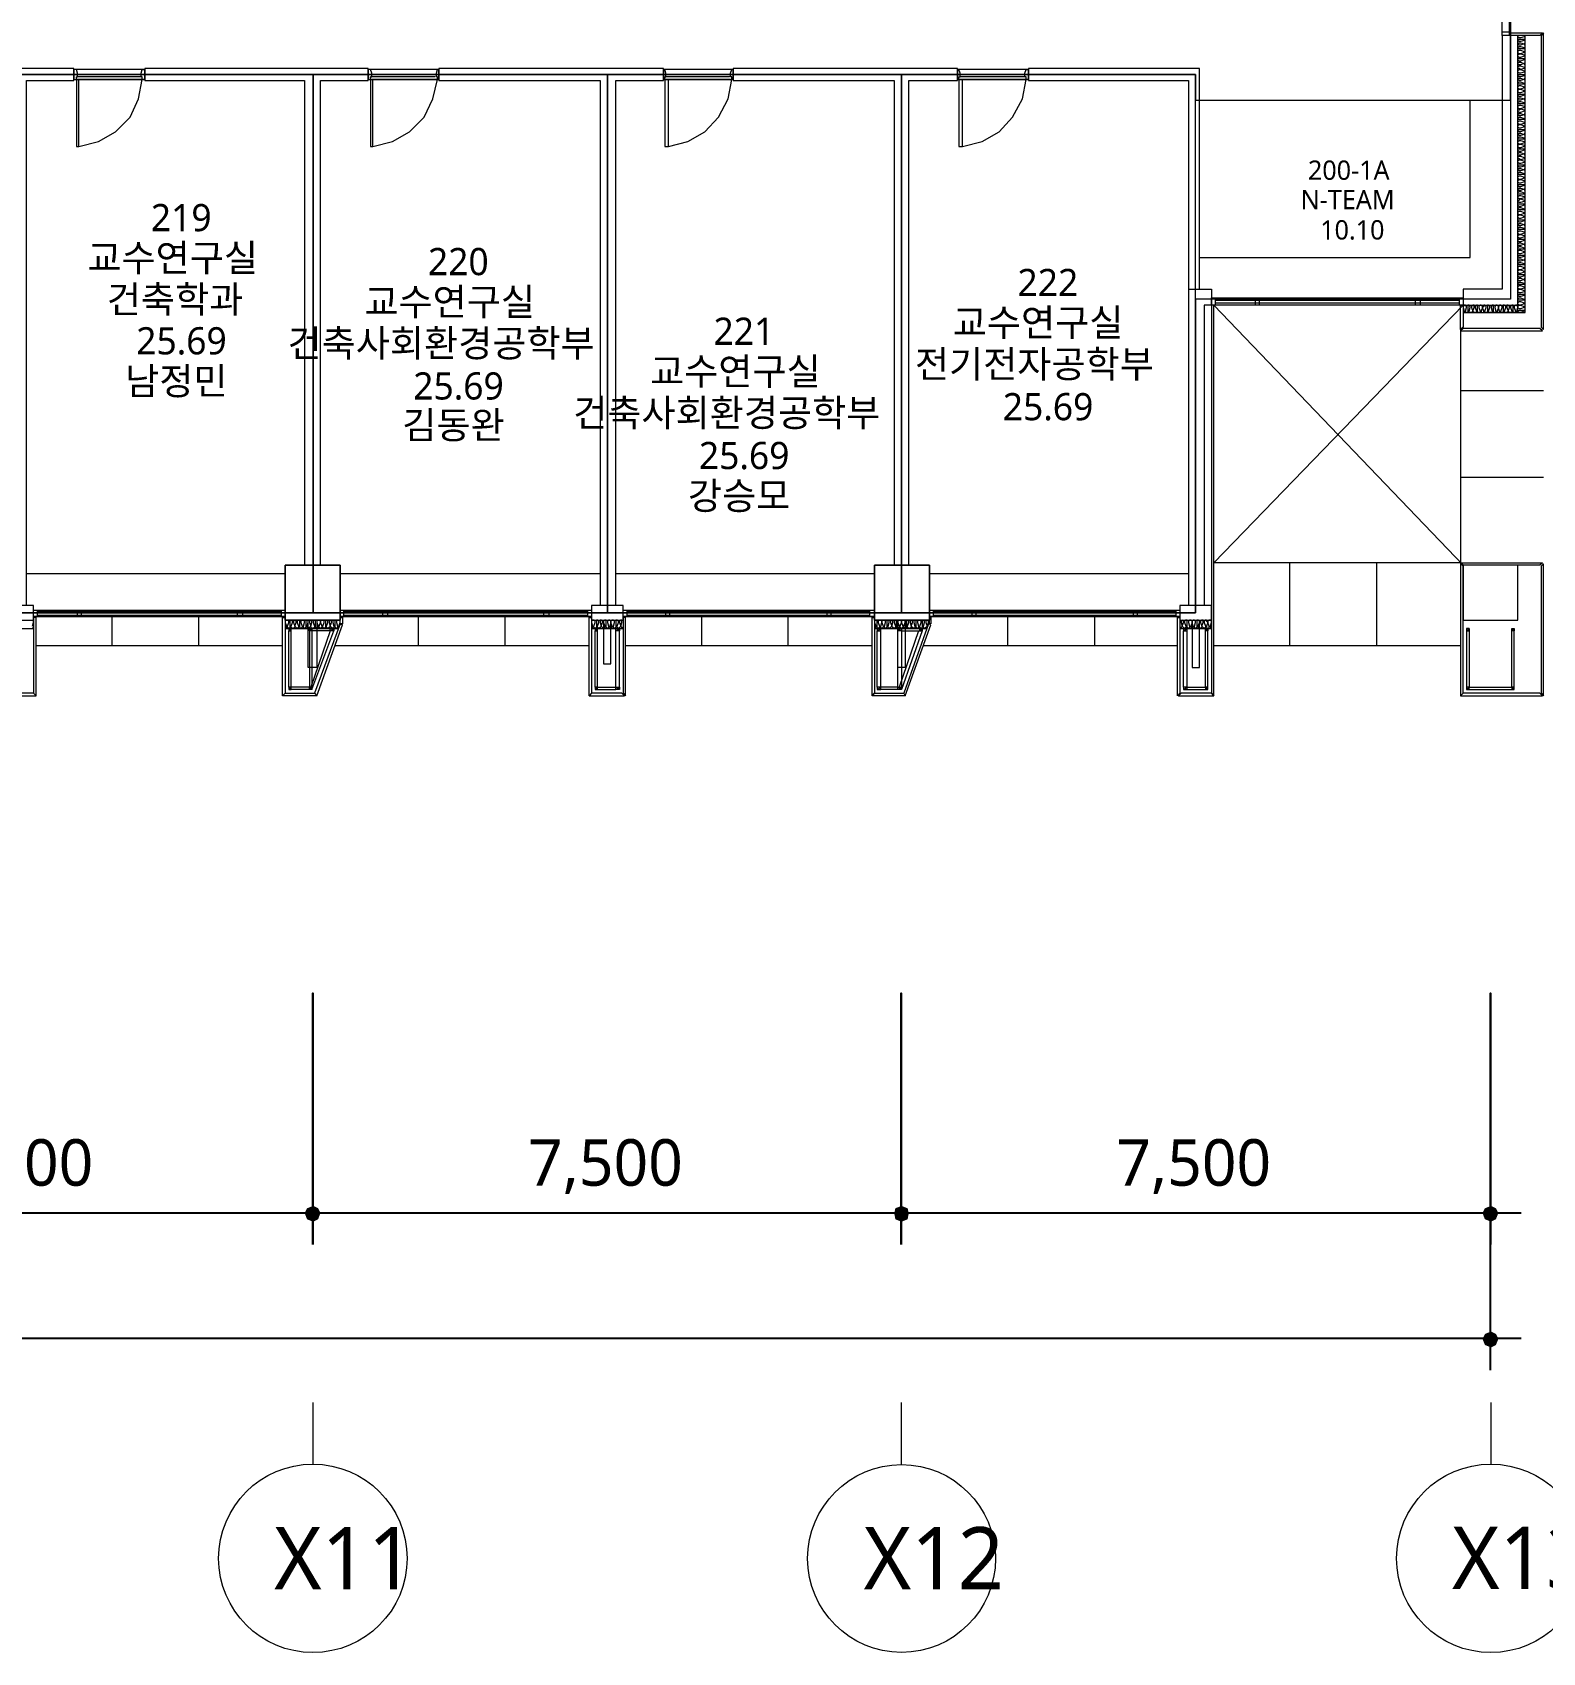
# Model space of a CAD drawing. Header units: millimetres. Extents: x -4020 to 126975, y -1911 to 106713.
# Drawn here: x 90622 to 109854, y 7226 to 27862 of the extents above; entities that cross this region are included whole.
import ezdxf

# ---------------------------------------------------------------- set-up
doc = ezdxf.new("R2010")
doc.units = ezdxf.units.MM
for name, color, linetype in [('PDF_문자', 7, 'Continuous'), ('PDF_솔리드 채우기', 7, 'Continuous'), ('PDF_형상', 7, 'Continuous')]:
    doc.layers.add(name, color=color, linetype=linetype)
doc.styles.add('PDF 맑은 고딕', font='malgun.ttf')

msp = doc.modelspace()

# ---------------------------------------------------------------- linework, layer by layer
at = {"layer": 'PDF_솔리드 채우기', "transparency": 33554559}
for points in [[(94120, 12885), (94089, 12823), (94198, 12823)], [(94120, 12885), (94089, 12823), (94198, 12823)], [(94089, 12823), (94120, 12745), (94198, 12823)], [(94089, 12823), (94120, 12745), (94198, 12823)], [(94198, 12916), (94120, 12885), (94198, 12823)], [(94198, 12916), (94120, 12885), (94198, 12823)], [(94120, 12745), (94198, 12714), (94198, 12823)], [(94120, 12745), (94198, 12714), (94198, 12823)], [(94260, 12885), (94198, 12916), (94198, 12823)], [(94260, 12885), (94198, 12916), (94198, 12823)], [(94291, 12823), (94260, 12885), (94198, 12823)], [(94291, 12823), (94260, 12885), (94198, 12823)], [(94198, 12714), (94260, 12745), (94198, 12823)], [(94260, 12745), (94291, 12823), (94198, 12823)], [(94198, 12714), (94260, 12745), (94198, 12823)], [(94260, 12745), (94291, 12823), (94198, 12823)], [(101612, 12885), (101597, 12823), (101690, 12823)], [(101612, 12885), (101597, 12823), (101690, 12823)], [(101597, 12823), (101612, 12745), (101690, 12823)], [(101597, 12823), (101612, 12745), (101690, 12823)], [(101690, 12916), (101612, 12885), (101690, 12823)], [(101690, 12916), (101612, 12885), (101690, 12823)], [(101612, 12745), (101690, 12714), (101690, 12823)], [(101612, 12745), (101690, 12714), (101690, 12823)], [(101768, 12885), (101690, 12916), (101690, 12823)], [(101768, 12885), (101690, 12916), (101690, 12823)], [(101783, 12823), (101768, 12885), (101690, 12823)], [(101783, 12823), (101768, 12885), (101690, 12823)], [(101690, 12714), (101768, 12745), (101690, 12823)], [(101768, 12745), (101783, 12823), (101690, 12823)], [(101690, 12714), (101768, 12745), (101690, 12823)], [(101768, 12745), (101783, 12823), (101690, 12823)], [(109120, 12885), (109089, 12823), (109198, 12823)], [(109089, 12823), (109120, 12745), (109198, 12823)], [(109198, 12916), (109120, 12885), (109198, 12823)], [(109120, 12745), (109198, 12714), (109198, 12823)], [(109260, 12885), (109198, 12916), (109198, 12823)], [(109291, 12823), (109260, 12885), (109198, 12823)], [(109198, 12714), (109260, 12745), (109198, 12823)], [(109260, 12745), (109291, 12823), (109198, 12823)], [(109120, 11284), (109089, 11222), (109198, 11222)], [(109089, 11222), (109120, 11144), (109198, 11222)], [(109198, 11315), (109120, 11284), (109198, 11222)], [(109120, 11144), (109198, 11113), (109198, 11222)], [(109260, 11284), (109198, 11315), (109198, 11222)], [(109291, 11222), (109260, 11284), (109198, 11222)], [(109198, 11113), (109260, 11144), (109198, 11222)], [(109260, 11144), (109291, 11222), (109198, 11222)]]:
    msp.add_solid(points, dxfattribs=at)
at = {"layer": 'PDF_형상', "lineweight": 5}
for points in [[(74083, 42622), (79290, 42622), (79290, 38969), (86441, 38969), (109447, 38969), (109447, 24466), (105436, 24466), (105436, 20471), (101690, 20471), (97944, 20471), (94198, 20471), (90436, 20471), (86689, 20471), (82943, 20471), (79197, 20471), (75435, 20471)], [(75435, 27326), (79197, 27326), (82943, 27326), (86689, 27326), (90436, 27326), (94198, 27326), (97944, 27326), (101690, 27326), (105436, 27326), (105436, 27000), (109447, 27000), (109447, 29704)], [(109338, 27824), (109338, 29627)], [(109431, 27824), (109431, 29627)], [(109540, 24295), (109525, 24295), (109525, 24310), (109540, 24357), (109540, 24373), (109525, 24388), (109509, 24388), (109493, 24373), (109493, 24357), (109509, 24310), (109509, 24295), (109493, 24295), (109478, 24295), (109478, 24310), (109478, 24357), (109478, 24373), (109478, 24388), (109462, 24388), (109447, 24373), (109447, 24357), (109462, 24310), (109462, 24295), (109447, 24295), (109431, 24295), (109416, 24310), (109431, 24357), (109431, 24373), (109416, 24388), (109400, 24388), (109400, 24373), (109400, 24357), (109416, 24310), (109400, 24295), (109385, 24295), (109369, 24295), (109369, 24310), (109385, 24357), (109385, 24373), (109369, 24388), (109354, 24388), (109354, 24373), (109354, 24357), (109354, 24310), (109354, 24295), (109338, 24295), (109322, 24295), (109322, 24310), (109338, 24357), (109338, 24373), (109322, 24388), (109307, 24388), (109291, 24373), (109291, 24357), (109291, 24373), (109276, 24388), (109260, 24388), (109245, 24373), (109245, 24357), (109260, 24310), (109260, 24295), (109245, 24295), (109229, 24295), (109229, 24310), (109229, 24357), (109229, 24373), (109229, 24388), (109214, 24388), (109198, 24373), (109198, 24357), (109214, 24310), (109214, 24295), (109198, 24295), (109167, 24295), (109167, 24310), (109183, 24357), (109183, 24373), (109167, 24388), (109151, 24388), (109151, 24373), (109151, 24357), (109151, 24310), (109151, 24295), (109136, 24295), (109120, 24295), (109120, 24310), (109136, 24357), (109136, 24373), (109120, 24388), (109105, 24388), (109105, 24373), (109089, 24357), (109089, 24373), (109074, 24388), (109058, 24388), (109043, 24373), (109043, 24357), (109058, 24310), (109058, 24295), (109043, 24295), (109027, 24295), (109027, 24310), (109027, 24357), (109027, 24373), (109027, 24388), (109012, 24388), (108996, 24373), (108996, 24357), (109012, 24310), (109012, 24295), (108996, 24295), (108981, 24295), (108965, 24310), (108981, 24357), (108981, 24373), (108981, 24388), (108965, 24388), (108949, 24373), (108949, 24357), (108965, 24310), (108949, 24295), (108934, 24295), (108918, 24295), (108918, 24310), (108934, 24357), (108934, 24373), (108918, 24388), (108903, 24388), (108903, 24373), (108903, 24357), (108903, 24310), (108903, 24295), (108887, 24295), (108872, 24295), (108872, 24310), (108887, 24357), (108887, 24373), (108872, 24388), (108856, 24388), (108841, 24373), (108841, 24357), (108856, 24310), (108856, 24295), (108841, 24295), (109633, 24295), (109633, 27824)], [(109633, 24295), (109633, 24310), (109618, 24310), (109571, 24295), (109556, 24295), (109540, 24310), (109540, 24326), (109556, 24326), (109571, 24326), (109618, 24326), (109633, 24326), (109633, 24342), (109633, 24357), (109618, 24357), (109571, 24342), (109556, 24342), (109540, 24357), (109540, 24373), (109556, 24388), (109571, 24388), (109556, 24388), (109540, 24404), (109540, 24419), (109556, 24435), (109571, 24435), (109618, 24419), (109633, 24419), (109633, 24435), (109633, 24450), (109618, 24450), (109571, 24450), (109556, 24450), (109540, 24450), (109540, 24466), (109556, 24481), (109571, 24481), (109618, 24466), (109633, 24466), (109633, 24497), (109633, 24513), (109618, 24513), (109571, 24497), (109556, 24497), (109540, 24513), (109540, 24528), (109556, 24528), (109571, 24528), (109618, 24528), (109633, 24528), (109633, 24544), (109633, 24559), (109618, 24559), (109571, 24544), (109556, 24544), (109540, 24559), (109540, 24575), (109556, 24590), (109571, 24590), (109556, 24590), (109540, 24606), (109540, 24621), (109556, 24637), (109571, 24637), (109618, 24621), (109633, 24621), (109633, 24637), (109633, 24652), (109618, 24652), (109571, 24652), (109556, 24652), (109540, 24652), (109540, 24668), (109556, 24683), (109571, 24683), (109618, 24668), (109633, 24668), (109633, 24683), (109633, 24699), (109618, 24715), (109571, 24699), (109556, 24699), (109540, 24699), (109540, 24715), (109556, 24730), (109571, 24730), (109618, 24715), (109633, 24730), (109633, 24746), (109633, 24761), (109618, 24761), (109571, 24746), (109556, 24746), (109540, 24761), (109540, 24777), (109556, 24777), (109571, 24777), (109618, 24777), (109633, 24777), (109633, 24792), (109633, 24808), (109618, 24808), (109571, 24792), (109556, 24792), (109540, 24808), (109540, 24823), (109556, 24839), (109571, 24839), (109556, 24839), (109540, 24854), (109540, 24870), (109556, 24886), (109571, 24886), (109618, 24870), (109633, 24870), (109633, 24886), (109633, 24901), (109618, 24901), (109571, 24901), (109556, 24901), (109540, 24901), (109540, 24917), (109556, 24932), (109571, 24932), (109618, 24917), (109633, 24917), (109633, 24932), (109633, 24963), (109618, 24963), (109571, 24948), (109556, 24948), (109540, 24963), (109540, 24979), (109556, 24979), (109571, 24979), (109618, 24963), (109633, 24979), (109633, 24994), (109633, 25010), (109618, 25010), (109571, 24994), (109556, 24994), (109540, 25010), (109540, 25025), (109556, 25025), (109571, 25025), (109618, 25025), (109633, 25025), (109633, 25041), (109633, 25057), (109618, 25057), (109571, 25041), (109556, 25041), (109540, 25057), (109540, 25072), (109556, 25088), (109571, 25088), (109618, 25072), (109633, 25072), (109633, 25088), (109633, 25103), (109618, 25103), (109571, 25103), (109556, 25103), (109540, 25103), (109540, 25119), (109556, 25134), (109571, 25134), (109618, 25119), (109633, 25119), (109633, 25134), (109633, 25150), (109618, 25165), (109571, 25150), (109556, 25150), (109540, 25150), (109540, 25165), (109556, 25181), (109571, 25181), (109618, 25165), (109633, 25165), (109633, 25196), (109633, 25212), (109618, 25212), (109571, 25196), (109556, 25196), (109540, 25212), (109540, 25228), (109556, 25228), (109571, 25228), (109618, 25228), (109633, 25228), (109633, 25243), (109633, 25259), (109618, 25259), (109571, 25243), (109556, 25243), (109540, 25259), (109540, 25274), (109556, 25290), (109571, 25290), (109556, 25290), (109540, 25305), (109540, 25321), (109556, 25336), (109571, 25336), (109618, 25321), (109633, 25321), (109633, 25336), (109633, 25352), (109618, 25352), (109571, 25352), (109556, 25352), (109540, 25352), (109540, 25367), (109556, 25383), (109571, 25383), (109618, 25367), (109633, 25367), (109633, 25383), (109633, 25399), (109618, 25414), (109571, 25399), (109556, 25399), (109540, 25414), (109556, 25430), (109571, 25430), (109618, 25414), (109633, 25430), (109633, 25445), (109633, 25461), (109618, 25461), (109571, 25445), (109556, 25445), (109540, 25461), (109540, 25476), (109556, 25476), (109571, 25476), (109618, 25476), (109633, 25476), (109633, 25492), (109633, 25507), (109618, 25507), (109571, 25492), (109556, 25492), (109540, 25507), (109540, 25523), (109556, 25538), (109571, 25538), (109556, 25538), (109540, 25554), (109540, 25570), (109556, 25585), (109571, 25585), (109618, 25570), (109633, 25570), (109633, 25585), (109633, 25601), (109618, 25601), (109571, 25601), (109556, 25601), (109540, 25601), (109540, 25616), (109556, 25632), (109571, 25632), (109618, 25616), (109633, 25616), (109633, 25632), (109633, 25663), (109618, 25663), (109571, 25647), (109556, 25647), (109540, 25663), (109540, 25678), (109556, 25678), (109571, 25678), (109618, 25678), (109633, 25678), (109633, 25694), (109633, 25709), (109618, 25709), (109571, 25694), (109556, 25694), (109540, 25709), (109540, 25725), (109556, 25725), (109571, 25741), (109556, 25741), (109540, 25756), (109540, 25772), (109556, 25787), (109571, 25787), (109618, 25772), (109633, 25772), (109633, 25787), (109633, 25803), (109618, 25803), (109571, 25803), (109556, 25803), (109540, 25803), (109540, 25818), (109556, 25834), (109571, 25834), (109618, 25818), (109633, 25818), (109633, 25834), (109633, 25849), (109618, 25865), (109571, 25849), (109556, 25849), (109540, 25849), (109540, 25865), (109556, 25880), (109571, 25880), (109618, 25865), (109633, 25880), (109633, 25896), (109633, 25912), (109618, 25912), (109571, 25896), (109556, 25896), (109540, 25912), (109540, 25927), (109556, 25927), (109571, 25927), (109618, 25927), (109633, 25927), (109633, 25943), (109633, 25958), (109618, 25958), (109571, 25943), (109556, 25943), (109540, 25958), (109540, 25974), (109556, 25989), (109571, 25989), (109556, 25989), (109540, 26005), (109540, 26020), (109556, 26036), (109571, 26036), (109618, 26020), (109633, 26020), (109633, 26036), (109633, 26051), (109618, 26051), (109571, 26051), (109556, 26051), (109540, 26051), (109540, 26067), (109556, 26083), (109571, 26083), (109618, 26067), (109633, 26067), (109633, 26083), (109633, 26114), (109618, 26114), (109571, 26098), (109556, 26098), (109540, 26114), (109540, 26129), (109556, 26129), (109571, 26129), (109618, 26114), (109633, 26129), (109633, 26145), (109633, 26160), (109618, 26160), (109571, 26145), (109556, 26145), (109540, 26160), (109540, 26176), (109556, 26176), (109571, 26176), (109618, 26176), (109633, 26176), (109633, 26191), (109633, 26207), (109618, 26207), (109571, 26191), (109556, 26191), (109540, 26207), (109540, 26222), (109556, 26238), (109571, 26238), (109556, 26254), (109540, 26254), (109540, 26269), (109556, 26285), (109571, 26285), (109618, 26269), (109633, 26269), (109633, 26285), (109633, 26300), (109618, 26316), (109571, 26300), (109556, 26300), (109540, 26300), (109540, 26316), (109556, 26331), (109571, 26331), (109618, 26316), (109633, 26316), (109633, 26347), (109633, 26362), (109618, 26362), (109571, 26347), (109556, 26347), (109540, 26362), (109540, 26378), (109556, 26378), (109571, 26378), (109618, 26378), (109633, 26378), (109633, 26393), (109633, 26409), (109618, 26409), (109571, 26393), (109556, 26393), (109540, 26409), (109540, 26425), (109556, 26440), (109571, 26440), (109556, 26440), (109540, 26456), (109540, 26471), (109556, 26487), (109571, 26487), (109618, 26471), (109633, 26471), (109633, 26487), (109633, 26502), (109618, 26502), (109571, 26502), (109556, 26502), (109540, 26502), (109540, 26518), (109556, 26533), (109571, 26533), (109618, 26518), (109633, 26518), (109633, 26533), (109633, 26549), (109618, 26564), (109571, 26549), (109556, 26549), (109540, 26564), (109556, 26580), (109571, 26580), (109618, 26564), (109633, 26580), (109633, 26595), (109633, 26611), (109618, 26611), (109571, 26595), (109556, 26595), (109540, 26611), (109540, 26627), (109556, 26627), (109571, 26627), (109618, 26627), (109633, 26627), (109633, 26642), (109633, 26658), (109618, 26658), (109571, 26642), (109556, 26642), (109540, 26658), (109540, 26673), (109556, 26689), (109571, 26689), (109556, 26689), (109540, 26704), (109540, 26720), (109556, 26735), (109571, 26735), (109618, 26720), (109633, 26720), (109633, 26735), (109633, 26751), (109618, 26751), (109571, 26751), (109556, 26751), (109540, 26751), (109540, 26766), (109556, 26782), (109571, 26782), (109618, 26766), (109633, 26766), (109633, 26782), (109633, 26813), (109618, 26813), (109571, 26798), (109556, 26798), (109540, 26813), (109540, 26829), (109556, 26829), (109571, 26829), (109618, 26813), (109633, 26829), (109633, 26844), (109633, 26860), (109618, 26860), (109571, 26844), (109556, 26844), (109540, 26860), (109540, 26875), (109556, 26875), (109571, 26891), (109556, 26891), (109540, 26906), (109540, 26922), (109556, 26937), (109571, 26937), (109618, 26922), (109633, 26922), (109633, 26937), (109633, 26953), (109618, 26953), (109571, 26953), (109556, 26953), (109540, 26953), (109540, 26969), (109556, 26984), (109571, 26984), (109618, 26969), (109633, 26969), (109633, 26984), (109633, 27000), (109618, 27015), (109571, 27000), (109556, 27000), (109540, 27000), (109540, 27015), (109556, 27031), (109571, 27031), (109618, 27015), (109633, 27031), (109633, 27046), (109633, 27062), (109618, 27062), (109571, 27046), (109556, 27046), (109540, 27062), (109540, 27077), (109556, 27077), (109571, 27077), (109618, 27077), (109633, 27077), (109633, 27093), (109633, 27108), (109618, 27108), (109571, 27093), (109556, 27093), (109540, 27108), (109540, 27124), (109556, 27140), (109571, 27140), (109556, 27140), (109540, 27155), (109540, 27171), (109556, 27186), (109571, 27186), (109618, 27171), (109633, 27171), (109633, 27186), (109633, 27202), (109618, 27202), (109571, 27202), (109556, 27202), (109540, 27202), (109540, 27217), (109556, 27233), (109571, 27233), (109618, 27217), (109633, 27217), (109633, 27233), (109633, 27248), (109618, 27264), (109571, 27248), (109556, 27248), (109540, 27264), (109540, 27279), (109556, 27279), (109571, 27279), (109618, 27264), (109633, 27279), (109633, 27295), (109633, 27311), (109618, 27311), (109571, 27295), (109556, 27295), (109540, 27311), (109540, 27326), (109556, 27326), (109571, 27326), (109618, 27326), (109633, 27326), (109633, 27342), (109633, 27357), (109618, 27357), (109571, 27342), (109556, 27342), (109540, 27357), (109540, 27373), (109556, 27388), (109571, 27388), (109556, 27404), (109540, 27404), (109540, 27419), (109556, 27435), (109571, 27435), (109618, 27419), (109633, 27419), (109633, 27435), (109633, 27450), (109618, 27466), (109571, 27450), (109556, 27450), (109540, 27450), (109540, 27466), (109556, 27482), (109571, 27482), (109618, 27466), (109633, 27466), (109633, 27497), (109633, 27513), (109618, 27513), (109571, 27497), (109556, 27497), (109540, 27513), (109540, 27528), (109556, 27528), (109571, 27528), (109618, 27528), (109633, 27528), (109633, 27544), (109633, 27559), (109618, 27559), (109571, 27544), (109556, 27544), (109540, 27559), (109540, 27575), (109556, 27590), (109571, 27590), (109556, 27590), (109540, 27606), (109540, 27621), (109556, 27637), (109571, 27637), (109618, 27621), (109633, 27621), (109633, 27637), (109633, 27653), (109618, 27653), (109571, 27653), (109556, 27653), (109540, 27653), (109540, 27668), (109556, 27684), (109571, 27684), (109618, 27668), (109633, 27668), (109633, 27684), (109633, 27699), (109618, 27715), (109571, 27699), (109556, 27699), (109540, 27715), (109556, 27730), (109571, 27730), (109618, 27715), (109633, 27730), (109633, 27746), (109633, 27761), (109618, 27761), (109571, 27746), (109556, 27746), (109540, 27761), (109540, 27777), (109556, 27777), (109571, 27777), (109618, 27777), (109633, 27777), (109633, 27792), (109633, 27808), (109618, 27808), (109571, 27792), (109556, 27792), (109540, 27808), (109540, 27824)], [(90545, 20564), (90545, 27248), (91151, 27248), (91151, 27404), (88306, 27404), (88306, 27248), (90358, 27248), (90358, 20564)], [(91151, 27264), (91182, 27264), (91182, 27295), (91197, 27295), (91197, 27342), (91182, 27388), (91151, 27388)], [(92006, 27295), (91182, 27295)], [(91213, 26409), (91462, 26471), (91679, 26595), (91866, 26782), (91975, 27015), (92021, 27264), (91182, 27264), (91182, 26409), (91213, 26409), (91213, 27264)], [(92052, 27264), (92021, 27264), (92021, 27295), (92006, 27295), (92006, 27342), (92021, 27388), (92052, 27388)], [(94291, 21077), (94291, 27248), (94897, 27248), (94897, 27404), (92052, 27404), (92052, 27248), (94089, 27248), (94089, 21077)], [(94897, 27264), (94928, 27264), (94928, 27295), (94944, 27295), (94944, 27342), (94928, 27388), (94897, 27388)], [(95752, 27295), (94928, 27295)], [(95768, 27264), (94928, 27264), (94928, 26409), (94959, 26409), (94959, 27264)], [(94959, 26409), (95208, 26471), (95426, 26595), (95612, 26782), (95721, 27015), (95783, 27264)], [(95799, 27264), (95783, 27264), (95783, 27295), (95768, 27295), (95768, 27342), (95783, 27388), (95799, 27388)], [(98053, 20564), (98053, 27248), (98659, 27248), (98659, 27404), (95799, 27404), (95799, 27248), (97851, 27248), (97851, 20564)], [(98659, 27264), (98674, 27264), (98674, 27295), (98690, 27295), (98690, 27342), (98674, 27388), (98659, 27388)], [(99498, 27295), (98674, 27295)], [(99514, 27264), (98674, 27264), (98674, 26409), (98721, 26409), (98721, 27264)], [(98721, 26409), (98970, 26471), (99187, 26595), (99358, 26782), (99483, 27015), (99529, 27264)], [(99545, 27264), (99529, 27264), (99529, 27295), (99514, 27295), (99514, 27342), (99529, 27388), (99545, 27388)], [(101783, 21077), (101783, 27248), (102405, 27248), (102405, 27404), (99545, 27404), (99545, 27248), (101597, 27248), (101597, 21077)], [(102405, 27264), (102421, 27264), (102421, 27295), (102436, 27295), (102436, 27342), (102421, 27388), (102405, 27388)], [(102467, 26409), (102716, 26471), (102934, 26595), (103105, 26782), (103229, 27015), (103276, 27264), (102421, 27264), (102421, 26409), (102467, 26409), (102467, 27264)], [(103260, 27295), (102436, 27295)], [(103307, 27264), (103276, 27264), (103276, 27295), (103260, 27295), (103260, 27342), (103276, 27388), (103307, 27388)], [(105483, 24590), (105483, 27404), (103307, 27404), (103307, 27248), (105343, 27248), (105343, 20564)], [(108841, 24295), (109633, 24295), (109633, 27404)], [(105483, 24994), (108934, 24994), (108934, 27000), (109338, 27000)], [(105343, 24590), (105638, 24590), (105638, 24388), (105545, 24388), (105545, 20564)], [(105638, 24481), (108841, 24481)], [(108810, 21108), (105669, 21108), (108841, 24388), (105638, 24388)], [(105669, 24388), (108841, 21077)], [(105685, 24450), (108794, 24450)], [(105685, 24419), (108794, 24419)], [(108810, 24077), (108810, 21093)], [(108810, 23300), (109867, 23300)], [(108810, 22196), (109867, 22196)], [(106633, 21108), (106633, 20051)], [(107737, 21108), (107737, 20051)], [(93840, 20968), (90545, 20968)], [(97851, 20968), (94540, 20968)], [(101348, 20968), (98053, 20968)], [(105343, 20968), (102048, 20968)], [(90638, 20502), (93840, 20502)], [(90684, 20486), (93793, 20486)], [(90684, 20440), (93793, 20440)], [(94540, 20502), (97742, 20502)], [(94586, 20486), (97695, 20486)], [(94586, 20440), (97695, 20440)], [(98146, 20502), (101348, 20502)], [(98193, 20486), (101286, 20486)], [(98193, 20440), (101286, 20440)], [(102048, 20502), (105234, 20502)], [(102094, 20486), (105188, 20486)], [(102094, 20440), (105188, 20440)], [(90234, 20269), (90638, 20269), (90622, 20284)], [(90622, 20300), (90638, 20347), (90638, 20362), (90622, 20378)], [(90638, 20424), (93840, 20424)], [(91633, 20424), (91633, 20051)], [(92736, 20424), (92736, 20051)], [(94524, 20284), (94524, 20300), (94540, 20347), (94540, 20362), (94524, 20378), (94508, 20378), (94493, 20362), (94493, 20347), (94508, 20300), (94508, 20284), (94493, 20269), (94477, 20284), (94477, 20300), (94477, 20347), (94477, 20362), (94477, 20378), (94462, 20378), (94446, 20362), (94446, 20347), (94462, 20300), (94462, 20284), (94446, 20269), (94431, 20284), (94415, 20300), (94400, 20284), (94384, 20269), (94369, 20284), (94369, 20300), (94384, 20347), (94384, 20362), (94369, 20378), (94353, 20378), (94353, 20362), (94353, 20347), (94353, 20300), (94353, 20284), (94337, 20269), (94322, 20284), (94322, 20300), (94337, 20347), (94337, 20362), (94322, 20378), (94306, 20378), (94291, 20362), (94291, 20347), (94306, 20300), (94306, 20284), (94291, 20269), (94275, 20284), (94275, 20300), (94291, 20347), (94291, 20362), (94275, 20378), (94260, 20378), (94244, 20362), (94244, 20347), (94260, 20300), (94260, 20284), (94244, 20269), (94229, 20284), (94229, 20300), (94229, 20347), (94229, 20362), (94229, 20378), (94213, 20378), (94198, 20362), (94198, 20347), (94213, 20300), (94213, 20284), (94198, 20269), (94166, 20284), (94166, 20300), (94151, 20284), (94135, 20269), (94120, 20284), (94120, 20300), (94135, 20347), (94135, 20362), (94120, 20378), (94104, 20378), (94104, 20362), (94104, 20347), (94104, 20300), (94104, 20284), (94089, 20269), (94073, 20284), (94073, 20300), (94089, 20347), (94089, 20362), (94073, 20378), (94058, 20378), (94042, 20362), (94042, 20347), (94058, 20300), (94058, 20284), (94042, 20269), (94027, 20284), (94027, 20300), (94027, 20347), (94027, 20362), (94027, 20378), (94011, 20378), (93995, 20362), (93995, 20347), (94011, 20300), (94011, 20284), (93995, 20269), (93980, 20284), (93964, 20300), (93964, 20284), (93933, 20269), (93918, 20284), (93918, 20300), (93933, 20347), (93933, 20362), (93918, 20378), (93902, 20378), (93902, 20362), (93902, 20347), (93902, 20300), (93902, 20284), (93887, 20269), (93871, 20284), (93871, 20300), (93887, 20347), (93887, 20362), (93871, 20378), (93856, 20378), (93840, 20362), (93840, 20347), (93856, 20300), (93856, 20284), (93840, 20269), (94524, 20269)], [(93887, 19523), (93887, 20238), (93918, 20269)], [(94151, 19523), (93918, 19523), (93918, 20238)], [(94244, 20378), (94244, 19771), (94135, 19771), (94135, 20378)], [(94431, 20238), (94182, 20238), (94151, 20269), (94151, 19523), (94182, 19492), (94462, 20238), (94415, 20269)], [(94415, 20238), (94166, 19523)], [(94431, 20269), (94182, 20269), (94182, 19523)], [(94540, 20424), (97742, 20424)], [(94540, 20331), (94540, 20409), (94571, 20409), (94571, 20331), (94540, 20331), (94571, 20315)], [(95534, 20424), (95534, 20051)], [(96638, 20424), (96638, 20051)], [(97788, 19523), (97788, 20238), (97819, 20269)], [(97788, 19492), (97819, 19523), (97819, 20238)], [(97819, 19523), (98053, 19523), (98053, 20238)], [(97897, 20378), (97897, 19818), (97990, 19818), (97990, 20378)], [(98099, 19523), (98099, 20238), (98053, 20269)], [(98146, 20424), (101348, 20424)], [(99141, 20424), (99141, 20051)], [(100244, 20424), (100244, 20051)], [(102016, 20284), (102016, 20300), (102032, 20347), (102032, 20362), (102016, 20378), (102001, 20378), (102001, 20362), (102001, 20347), (102016, 20300), (102001, 20284), (101985, 20269), (101970, 20284), (101970, 20300), (101985, 20347), (101985, 20362), (101970, 20378), (101954, 20378), (101954, 20362), (101954, 20347), (101954, 20300), (101954, 20284), (101939, 20269), (101923, 20284), (101923, 20300), (101939, 20347), (101939, 20362), (101923, 20378), (101908, 20378), (101892, 20362), (101892, 20347), (101908, 20300), (101908, 20284), (101892, 20269), (101877, 20284), (101877, 20300), (101877, 20347), (101877, 20362), (101877, 20378), (101861, 20378), (101845, 20362), (101845, 20347), (101861, 20300), (101861, 20284), (101845, 20269), (101830, 20284), (101814, 20300), (101814, 20284), (101783, 20269), (101768, 20284), (101768, 20300), (101783, 20347), (101783, 20362), (101768, 20378), (101752, 20378), (101752, 20362), (101752, 20347), (101752, 20300), (101752, 20284), (101737, 20269), (101721, 20284), (101721, 20300), (101737, 20347), (101737, 20362), (101721, 20378), (101706, 20378), (101690, 20362), (101690, 20347), (101706, 20300), (101706, 20284), (101690, 20269), (101675, 20284), (101675, 20300), (101690, 20347), (101690, 20362), (101675, 20378), (101659, 20378), (101643, 20362), (101643, 20347), (101659, 20300), (101659, 20284), (101643, 20269), (101628, 20284), (101628, 20300), (101628, 20347), (101628, 20362), (101628, 20378), (101612, 20378), (101597, 20362), (101597, 20347), (101612, 20300), (101612, 20284), (101597, 20269), (101581, 20284), (101566, 20300), (101550, 20284), (101535, 20269), (101519, 20284), (101519, 20300), (101535, 20347), (101535, 20362), (101519, 20378), (101504, 20378), (101504, 20362), (101504, 20347), (101504, 20300), (101504, 20284), (101488, 20269), (101472, 20284), (101472, 20300), (101488, 20347), (101488, 20362), (101472, 20378), (101457, 20378), (101441, 20362), (101441, 20347), (101457, 20300), (101457, 20284), (101441, 20269), (101426, 20284), (101426, 20300), (101441, 20347), (101441, 20362), (101426, 20378), (101410, 20378), (101395, 20362), (101395, 20347), (101410, 20300), (101410, 20284), (101395, 20269), (101379, 20284), (101379, 20300), (101379, 20347), (101379, 20362), (101379, 20378), (101364, 20378), (101348, 20362), (101348, 20347), (101364, 20300), (101364, 20284), (101348, 20269), (102016, 20269)], [(101379, 19523), (101379, 20238), (101426, 20269)], [(101643, 19523), (101426, 19523), (101426, 20238)], [(101737, 20378), (101737, 19771), (101643, 19771), (101643, 20378)], [(101923, 20269), (101954, 20238), (101690, 19492), (101643, 19523), (101643, 20269), (101690, 20238), (101939, 20238)], [(101939, 20269), (101690, 20269), (101690, 19523), (101690, 19492), (101643, 19492), (101643, 19523), (101690, 19523)], [(101908, 20238), (101659, 19523)], [(102063, 20315), (102032, 20331)], [(102048, 20424), (105234, 20424)], [(103042, 20424), (103042, 20051)], [(104146, 20424), (104146, 20051)], [(105281, 19523), (105281, 20238), (105328, 20269)], [(105281, 19492), (105328, 19523), (105328, 20238)], [(105328, 19523), (105561, 19523), (105561, 20238)], [(105390, 20378), (105390, 19771), (105483, 19771), (105483, 20378)], [(105592, 19523), (105561, 19523), (105561, 19492), (105592, 19492), (105592, 19523), (105592, 20238), (105561, 20269)], [(108887, 20238), (108918, 20269), (108918, 19523), (109462, 19523), (109462, 20238)], [(108887, 20269), (108887, 19523)], [(109493, 19523), (109462, 19523), (109462, 19492), (109493, 19492), (109493, 19523), (109493, 20238), (109462, 20269)], [(93809, 20051), (90669, 20051)], [(97711, 20051), (94477, 20051)], [(101317, 20051), (98177, 20051)], [(105203, 20051), (101970, 20051)], [(108810, 20051), (105669, 20051)], [(93887, 19492), (93918, 19523)], [(94151, 19492), (93918, 19492)], [(97819, 19492), (98053, 19492)], [(98099, 19492), (98053, 19523)], [(101379, 19492), (101426, 19523)], [(101643, 19492), (101426, 19492)], [(105328, 19492), (105561, 19492)], [(105592, 19492), (105561, 19523)], [(108887, 19492), (108918, 19523)], [(108918, 19492), (109462, 19492)], [(109493, 19492), (109462, 19523)], [(94198, 9621), (94198, 10413)], [(101690, 9621), (101690, 10413)], [(109198, 9621), (109198, 10413)]]:
    msp.add_lwpolyline(points, dxfattribs=at)
for points in [[(109338, 27824), (109338, 27870), (109431, 27870), (109431, 27824)], [(108841, 24590), (108841, 24388), (109540, 24388), (109540, 27824), (109338, 27824), (109338, 24590)], [(109431, 27824), (109431, 27855), (109851, 27855), (109820, 27824)], [(109867, 24077), (109867, 27855), (109835, 27824), (109835, 24108)], [(109571, 27590), (109618, 27575), (109633, 27575), (109633, 27590), (109633, 27606), (109618, 27606)], [(94198, 27326), (90436, 27326), (90436, 20471), (94198, 20471)], [(91151, 27264), (92052, 27264), (92052, 27388), (91151, 27388)], [(97944, 27326), (94198, 27326), (94198, 20471), (97944, 20471)], [(94897, 27264), (95799, 27264), (95799, 27388), (94897, 27388)], [(101690, 27326), (97944, 27326), (97944, 20471), (101690, 20471)], [(98659, 27264), (99545, 27264), (99545, 27388), (98659, 27388)], [(105436, 24466), (105436, 27326), (101690, 27326), (101690, 20471), (105436, 20471)], [(102405, 27264), (103307, 27264), (103307, 27388), (102405, 27388)], [(109571, 27388), (109618, 27373), (109633, 27373), (109633, 27388), (109633, 27404), (109618, 27404)], [(109571, 27140), (109618, 27124), (109633, 27124), (109633, 27140), (109633, 27155), (109618, 27155)], [(109447, 24466), (105436, 24466), (105436, 27000), (109447, 27000)], [(109571, 26891), (109618, 26875), (109633, 26875), (109633, 26891), (109633, 26906), (109618, 26906)], [(109571, 26689), (109618, 26673), (109633, 26673), (109633, 26689), (109633, 26704), (109618, 26704)], [(109571, 26440), (109618, 26425), (109633, 26425), (109633, 26440), (109633, 26456), (109618, 26456)], [(109571, 26238), (109618, 26222), (109633, 26222), (109633, 26238), (109633, 26254), (109618, 26254)], [(109571, 25989), (109618, 25974), (109633, 25974), (109633, 25989), (109633, 26005), (109618, 26005)], [(109571, 25741), (109618, 25725), (109633, 25725), (109633, 25741), (109633, 25756), (109618, 25756)], [(109571, 25538), (109618, 25523), (109633, 25523), (109633, 25538), (109633, 25554), (109618, 25554)], [(109571, 25290), (109618, 25274), (109633, 25274), (109633, 25290), (109633, 25305), (109618, 25305)], [(109571, 24839), (109618, 24823), (109633, 24823), (109633, 24839), (109633, 24854), (109618, 24854)], [(109571, 24590), (109618, 24575), (109633, 24575), (109633, 24590), (109633, 24606), (109618, 24606)], [(105638, 24481), (105685, 24481), (105685, 24388), (105638, 24388)], [(105638, 19445), (105669, 19414), (105669, 24388), (105638, 24388)], [(106198, 24481), (106245, 24481), (106245, 24388), (106198, 24388)], [(108234, 24481), (108297, 24481), (108297, 24388), (108234, 24388)], [(108794, 24481), (108841, 24481), (108841, 24388), (108794, 24388)], [(108841, 24108), (108810, 24077), (108810, 24388), (108841, 24388)], [(109089, 24357), (109074, 24310), (109074, 24295), (109089, 24295), (109105, 24295), (109105, 24310)], [(109291, 24357), (109276, 24310), (109276, 24295), (109291, 24295), (109307, 24295), (109307, 24310)], [(109571, 24388), (109618, 24373), (109633, 24373), (109633, 24388), (109633, 24404), (109618, 24404)], [(108841, 24093), (108810, 24062), (109851, 24062), (109820, 24093)], [(94540, 21077), (93840, 21077), (93840, 20378), (94540, 20378)], [(93840, 20378), (93840, 21077), (94540, 21077), (94540, 20378)], [(102048, 21077), (101348, 21077), (101348, 20378), (102048, 20378)], [(101348, 20378), (101348, 21077), (102048, 21077), (102048, 20378)], [(108841, 21077), (108810, 21108), (109851, 21108), (109820, 21077)], [(108841, 21062), (108810, 21093), (108810, 19414), (108841, 19445)], [(109540, 20378), (109540, 21077), (108841, 21077), (108841, 20378)], [(109867, 21093), (109835, 21062), (109835, 19445), (109867, 19414)], [(90234, 20564), (90234, 20378), (90638, 20378), (90638, 20564)], [(90638, 20502), (90684, 20502), (90684, 20424), (90638, 20424)], [(91197, 20502), (91244, 20502), (91244, 20424), (91197, 20424)], [(93234, 20502), (93296, 20502), (93296, 20424), (93234, 20424)], [(93793, 20502), (93840, 20502), (93840, 20424), (93793, 20424)], [(94540, 20502), (94586, 20502), (94586, 20424), (94540, 20424)], [(95084, 20502), (95146, 20502), (95146, 20424), (95084, 20424)], [(97135, 20502), (97198, 20502), (97198, 20424), (97135, 20424)], [(97695, 20502), (97742, 20502), (97742, 20424), (97695, 20424)], [(97742, 20564), (97742, 20378), (98146, 20378), (98146, 20564)], [(98146, 20502), (98193, 20502), (98193, 20424), (98146, 20424)], [(98690, 20502), (98737, 20502), (98737, 20424), (98690, 20424)], [(100742, 20502), (100788, 20502), (100788, 20424), (100742, 20424)], [(101286, 20502), (101348, 20502), (101348, 20424), (101286, 20424)], [(102048, 20502), (102094, 20502), (102094, 20424), (102048, 20424)], [(102592, 20502), (102638, 20502), (102638, 20424), (102592, 20424)], [(104644, 20502), (104690, 20502), (104690, 20424), (104644, 20424)], [(105188, 20502), (105234, 20502), (105234, 20424), (105188, 20424)], [(105234, 20564), (105234, 20378), (105638, 20378), (105638, 20564)], [(90638, 19445), (90669, 19414), (90669, 20409), (90638, 20409)], [(93840, 20409), (93840, 19445), (93809, 19414), (93809, 20409)], [(93887, 20269), (93887, 20238), (93918, 20238), (93918, 20269)], [(93964, 20300), (93980, 20347), (93980, 20362), (93980, 20378), (93964, 20378), (93949, 20362), (93949, 20347)], [(94166, 20300), (94182, 20347), (94182, 20362), (94166, 20378), (94151, 20378), (94151, 20362), (94151, 20347)], [(94182, 20269), (94182, 20238), (94151, 20238), (94151, 20269)], [(94571, 20315), (94540, 20331), (94213, 19445), (94244, 19414)], [(94415, 20300), (94431, 20347), (94431, 20362), (94415, 20378), (94400, 20362), (94400, 20347)], [(94462, 20269), (94462, 20238), (94415, 20238), (94415, 20269)], [(97742, 19445), (97711, 19414), (97711, 20409), (97742, 20409), (97742, 19445), (97711, 19414), (98161, 19414), (98130, 19445)], [(98146, 20269), (98130, 20284), (98115, 20300), (98130, 20347), (98130, 20362), (98130, 20378), (98115, 20378), (98099, 20362), (98099, 20347), (98115, 20300), (98099, 20284), (98084, 20269), (98068, 20284), (98068, 20300), (98084, 20347), (98084, 20362), (98068, 20378), (98053, 20378), (98053, 20362), (98053, 20347), (98053, 20300), (98053, 20284), (98037, 20269), (98022, 20284), (98022, 20300), (98037, 20347), (98037, 20362), (98022, 20378), (98006, 20378), (97990, 20362), (97990, 20347), (97990, 20362), (97975, 20378), (97959, 20378), (97944, 20362), (97944, 20347), (97959, 20300), (97959, 20284), (97944, 20269), (97928, 20284), (97928, 20300), (97928, 20347), (97928, 20362), (97928, 20378), (97913, 20378), (97897, 20362), (97897, 20347), (97913, 20300), (97913, 20284), (97897, 20269), (97882, 20284), (97866, 20300), (97882, 20347), (97882, 20362), (97866, 20378), (97851, 20378), (97851, 20362), (97851, 20347), (97866, 20300), (97851, 20284), (97835, 20269), (97819, 20284), (97819, 20300), (97835, 20347), (97835, 20362), (97819, 20378), (97804, 20378), (97804, 20362), (97804, 20347), (97804, 20300), (97804, 20284), (97788, 20269), (97773, 20284), (97773, 20300), (97788, 20347), (97788, 20362), (97773, 20378), (97757, 20378), (97742, 20362), (97742, 20347), (97757, 20300), (97757, 20284), (97742, 20269)], [(97788, 20269), (97788, 20238), (97819, 20238), (97819, 20269)], [(97990, 20347), (97975, 20300), (97975, 20284), (97990, 20269), (98006, 20284), (98006, 20300)], [(98099, 20269), (98099, 20238), (98053, 20238), (98053, 20269)], [(98146, 19445), (98177, 19414), (98177, 20409), (98146, 20409)], [(101348, 20409), (101348, 19445), (101317, 19414), (101317, 20409)], [(101379, 20269), (101379, 20238), (101426, 20238), (101426, 20269)], [(101566, 20300), (101581, 20347), (101581, 20362), (101566, 20378), (101550, 20378), (101550, 20362), (101550, 20347)], [(101690, 20269), (101690, 20238), (101643, 20238), (101643, 20269)], [(102063, 20315), (102032, 20331), (101721, 19445), (101737, 19414)], [(101814, 20300), (101830, 20347), (101830, 20362), (101830, 20378), (101814, 20378), (101799, 20362), (101799, 20347)], [(101954, 20269), (101954, 20238), (101923, 20238), (101923, 20269)], [(102048, 20331), (102048, 20409), (102063, 20409), (102063, 20331)], [(105234, 19445), (105203, 19414), (105203, 20409), (105234, 20409)], [(105638, 20269), (105623, 20284), (105623, 20300), (105638, 20347), (105638, 20362), (105623, 20378), (105607, 20378), (105592, 20362), (105592, 20347), (105576, 20362), (105576, 20378), (105561, 20378), (105545, 20362), (105545, 20347), (105561, 20300), (105561, 20284), (105545, 20269), (105530, 20284), (105514, 20300), (105530, 20347), (105530, 20362), (105530, 20378), (105514, 20378), (105498, 20362), (105498, 20347), (105514, 20300), (105514, 20284), (105483, 20269), (105467, 20284), (105467, 20300), (105483, 20347), (105483, 20362), (105467, 20378), (105452, 20378), (105452, 20362), (105452, 20347), (105452, 20300), (105452, 20284), (105436, 20269), (105421, 20284), (105421, 20300), (105436, 20347), (105436, 20362), (105421, 20378), (105405, 20378), (105390, 20362), (105390, 20347), (105390, 20362), (105374, 20378), (105359, 20378), (105343, 20362), (105343, 20347), (105359, 20300), (105359, 20284), (105343, 20269), (105328, 20284), (105328, 20300), (105328, 20347), (105328, 20362), (105328, 20378), (105312, 20378), (105296, 20362), (105296, 20347), (105312, 20300), (105312, 20284), (105296, 20269), (105281, 20284), (105265, 20300), (105281, 20347), (105281, 20362), (105265, 20378), (105250, 20362), (105250, 20347), (105265, 20300), (105250, 20284), (105234, 20269)], [(105281, 20269), (105281, 20238), (105328, 20238), (105328, 20269)], [(105390, 20347), (105374, 20300), (105374, 20284), (105390, 20269), (105405, 20284), (105405, 20300)], [(105592, 20269), (105592, 20238), (105561, 20238), (105561, 20269)], [(105592, 20347), (105576, 20300), (105576, 20284), (105592, 20269), (105607, 20284), (105607, 20300)], [(108887, 20269), (108887, 20238), (108918, 20238), (108918, 20269)], [(109493, 20269), (109493, 20238), (109462, 20238), (109462, 20269)], [(90249, 19445), (90218, 19414), (90669, 19414), (90638, 19445)], [(94213, 19445), (94244, 19414), (93809, 19414), (93840, 19445)], [(93887, 19523), (93887, 19492), (93918, 19492), (93918, 19523)], [(94182, 19523), (94182, 19492), (94151, 19492), (94151, 19523)], [(97788, 19523), (97788, 19492), (97819, 19492), (97819, 19523)], [(98099, 19523), (98099, 19492), (98053, 19492), (98053, 19523)], [(101721, 19445), (101737, 19414), (101317, 19414), (101348, 19445)], [(101379, 19523), (101379, 19492), (101426, 19492), (101426, 19523)], [(105250, 19445), (105219, 19414), (105669, 19414), (105638, 19445)], [(105281, 19523), (105281, 19492), (105328, 19492), (105328, 19523)], [(108841, 19445), (108810, 19414), (109851, 19414), (109820, 19445)], [(108887, 19523), (108887, 19492), (108918, 19492), (108918, 19523)]]:
    msp.add_lwpolyline(points, close=True, dxfattribs=at)
at = {"layer": 'PDF_형상', "lineweight": 25}
for points in [[(94193, 12423), (94193, 15625)], [(101685, 12423), (101685, 15625)]]:
    msp.add_lwpolyline(points, close=True, dxfattribs=at)
for points in [[(109193, 10822), (109193, 15625), (109193, 12423)], [(86281, 12827), (94582, 12827)], [(93789, 12827), (102089, 12827)], [(101281, 12827), (109582, 12827)], [(109582, 11226), (44281, 11226)]]:
    msp.add_lwpolyline(points, dxfattribs=at)
at = {"layer": 'PDF_형상', "lineweight": 5}
for centre, radius in [((94194, 8426), 1200), ((101691, 8424), 1196), ((109195, 8426), 1200)]:
    msp.add_circle(centre, radius, dxfattribs=at)

# ---------------------------------------------------------------- texts
at = {"layer": 'PDF_문자', "attachment_point": 4, "style": 'PDF 맑은 고딕'}
for s, insert, char_height in [('200-1A', (106866, 26106), 245.8), ('N-TEAM', (106773, 25733), 245.8), ('219', (92130, 25501), 346.4), ('10.10', (107022, 25345), 245.8), ('교수연구실', (91322, 24973), 346.4), ('220', (95659, 24941), 346.4), ('222', (103167, 24677), 346.4), ('건축학과', (91570, 24444), 346.4), ('교수연구실', (94850, 24413), 346.4), ('교수연구실', (102343, 24149), 346.4), ('221', (99296, 24056), 346.4), ('25.69', (91944, 23931), 346.4), ('건축사회환경공학부', (93871, 23885), 346.4), ('교수연구실', (98488, 23527), 346.4), ('전기전자공학부', (101861, 23620), 346.4), ('남정민', (91804, 23403), 346.4), ('25.69', (95472, 23356), 346.4), ('건축사회환경공학부', (97509, 22998), 346.4), ('25.69', (102980, 23092), 346.4), ('김동완', (95332, 22843), 346.4), ('25.69', (99110, 22470), 346.4), ('강승모', (98970, 21942), 346.4), ('7,500', (89426, 13415), 592.2), ('7,500', (96934, 13415), 592.2), ('7,500', (104426, 13415), 592.2), ('X11', (93700, 8428), 793.3), ('X12', (101208, 8428), 793.3), ('X13', (108701, 8428), 793.3)]:
    msp.add_mtext(s, dxfattribs=dict(at, insert=insert, char_height=char_height))

doc.saveas('drawing.dxf')
